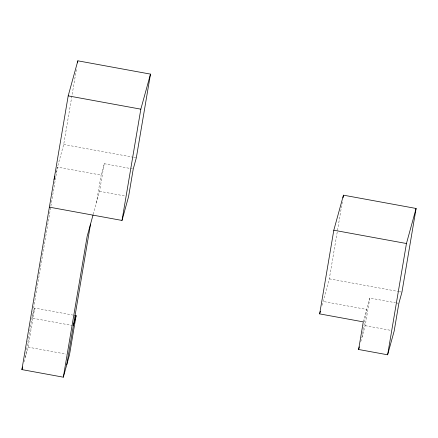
<?xml version="1.0" encoding="UTF-8"?>
<svg xmlns="http://www.w3.org/2000/svg" width="438" height="438" viewBox="0 0 438 438"><rect width="100%" height="100%" fill="white"/><g stroke="black" fill="none" stroke-linecap="round" stroke-linejoin="round"><path stroke-width="0.33" stroke-dasharray="2.19 1.64" d="M25.322 357.167L50.742 206.873M50.857 206.199L57.466 167.108L101.096 175.09L104.233 163.702L132.577 168.893M24.063 361.744L28.087 347.142L34.695 308.067L72.774 315.037M55.845 172.994L63.696 144.485L76.365 69.593M96.426 202.706L101.096 175.09M93.212 214.368L99.563 191.313L104.233 163.702M322.001 305.379L329.31 278.836L342.319 201.913M362.04 337.052L366.71 309.442L323.085 301.454M360.781 341.635L365.177 325.664L369.847 298.054L395.53 302.751M34.695 308.067L31.93 318.092L72.686 325.554M363.283 321.875L369.847 298.054M63.696 144.485L132.971 157.171M133.645 157.291L136.333 157.784M99.563 191.313L125.273 196.021M329.31 278.836L398.585 291.516M399.259 291.642L401.953 292.135M396.193 302.877L398.191 303.238M365.177 325.664L390.893 330.372M28.087 347.142L66.165 354.112"/><path stroke-width="0.66" d="M74.778 315.404L76.119 315.65L69.511 354.725L63.324 377.184L21.9 369.601L68.191 95.873L77.849 60.816L150.486 74.115L136.333 157.784L133.24 169.013L128.569 196.624L122.01 220.445L49.374 207.152M77.504 62.842L77.849 60.816M63.324 377.184L87.113 236.52L93.031 215.014M66.746 364.75L90.535 224.086M122.01 220.445L140.828 109.166L150.486 74.115M319.658 313.887L333.805 230.218L343.463 195.167L416.1 208.466L401.953 292.135L398.859 303.364L394.189 330.975L387.625 354.796L358.618 349.486L363.283 321.875L319.658 313.887L320.381 311.27M343.009 197.866L343.463 195.167M387.625 354.796L406.448 243.517L416.1 208.466M54.044 179.536L54.942 176.268M21.9 369.601L22.623 366.978M73.354 325.675L76.119 315.65M358.618 349.486L359.335 346.869M68.191 95.873L140.828 109.166M333.805 230.218L406.448 243.517"/></g></svg>
